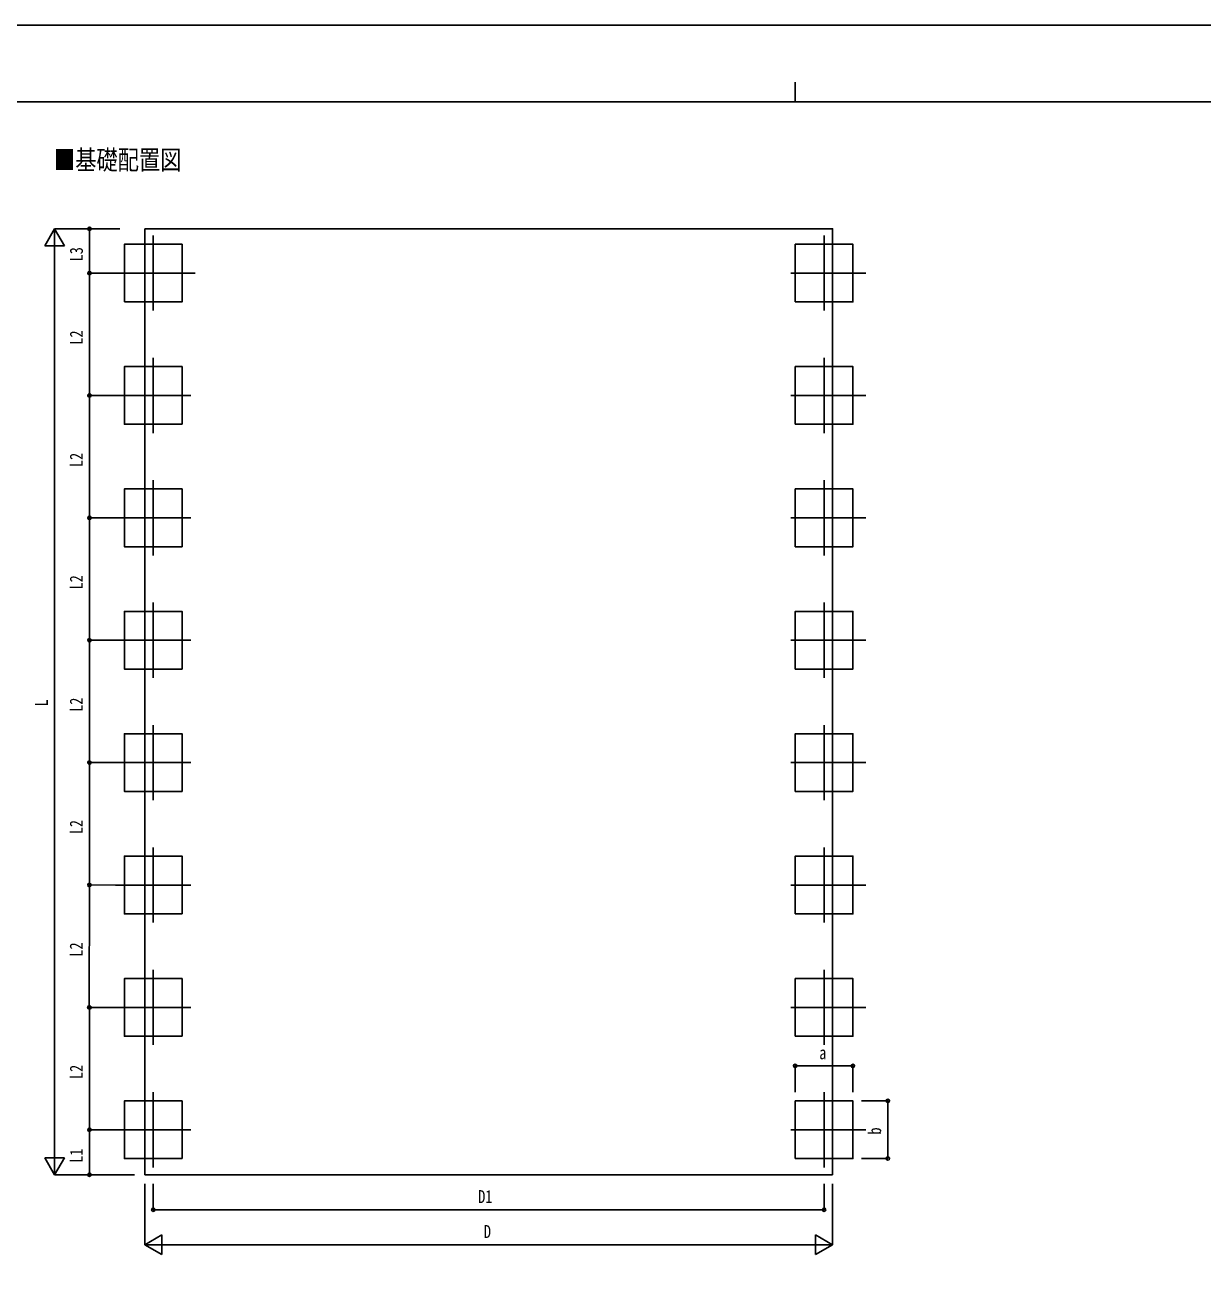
# Model space of a CAD drawing. Units: millimetres, scale not verified. Extents: x -18922 to 18922, y -13365 to 13365.
# Drawn here: x -8832 to 4644, y -966 to 13365 of the extents above; entities that cross this region are included whole.
import ezdxf
from ezdxf.enums import TextEntityAlignment as Align

# ---------------------------------------------------------------- set-up
doc = ezdxf.new("R2010")
doc.units = ezdxf.units.MM
doc.header["$LTSCALE"] = 50
for name, color, linetype in [('0-2_USER1', 3, 'Continuous'), ('0-4_YKK_12', 2, 'Continuous'), ('0-6_YKK_A1', 4, 'Continuous'), ('0-7_YKK_D', 6, 'Continuous'), ('0-8_YKK_ZWAK', 7, 'Continuous')]:
    doc.layers.add(name, color=color, linetype=linetype)
doc.styles.add('ＭＳ ゴシック', font='')
doc.styles.get('ＭＳ ゴシック').set_extended_font_data('MS Gothic')

msp = doc.modelspace()

# ---------------------------------------------------------------- linework, layer by layer
at = {"layer": '0-4_YKK_12'}
for p, q in [((-7364.41, 10958.62), (-7364.41, 10098.62)), ((308.59, 10958.25), (308.59, 10098.25)), ((-7744.41, 10528.62), (-6884.41, 10528.62)), ((-71.41, 10528.25), (788.59, 10528.25)), ((-7364.41, 9558.25), (-7364.41, 8698.25)), ((308.59, 9558.25), (308.59, 8698.25)), ((-6934.41, 9128.25), (-7794.41, 9128.25)), ((-71.41, 9128.25), (788.59, 9128.25)), ((-7364.41, 8158.25), (-7364.41, 7298.25)), ((308.59, 8158.25), (308.59, 7298.25)), ((-6934.41, 7728.25), (-7794.41, 7728.25)), ((-71.41, 7728.25), (788.59, 7728.25)), ((-7364.41, 6758.25), (-7364.41, 5898.25)), ((308.59, 6758.25), (308.59, 5898.25)), ((-6934.41, 6328.25), (-7794.41, 6328.25)), ((-71.41, 6328.25), (788.59, 6328.25)), ((-7364.41, 5358.25), (-7364.41, 4498.25)), ((308.59, 5358.25), (308.59, 4498.25)), ((-6934.41, 4928.25), (-7794.41, 4928.25)), ((-71.41, 4928.25), (788.59, 4928.25)), ((-7364.41, 3958.25), (-7364.41, 3098.25)), ((308.59, 3958.25), (308.59, 3098.25)), ((-6934.41, 3528.25), (-7794.41, 3528.25)), ((-71.41, 3528.25), (788.59, 3528.25)), ((-7364.41, 2558.25), (-7364.41, 1698.25)), ((308.59, 2558.25), (308.59, 1698.25)), ((-6934.41, 2128.25), (-7794.41, 2128.25)), ((-71.41, 2128.25), (788.59, 2128.25)), ((-7364.41, 1158.25), (-7364.41, 298.25)), ((308.59, 1158.25), (308.59, 298.25)), ((-6934.41, 728.25), (-7794.41, 728.25)), ((-71.41, 728.25), (788.59, 728.25))]:
    msp.add_line(p, q, dxfattribs=at)
at = {"layer": '0-6_YKK_A1'}
for p, q in [((-7462.91, 11034.34), (-7462.91, 213.32)), ((-7462.91, 213.32), (407.09, 213.32))]:
    msp.add_line(p, q, dxfattribs=at)
msp.add_lwpolyline([(-7462.91, 11034.34), (407.09, 11034.34), (407.09, 213.32)], dxfattribs=at)
for points in [[(-7694.41, 10198.62), (-7694.41, 10858.62), (-7034.41, 10858.62), (-7034.41, 10198.62)], [(-21.41, 10198.25), (-21.41, 10858.25), (638.59, 10858.25), (638.59, 10198.25)], [(-7034.41, 8798.25), (-7034.41, 9458.25), (-7694.41, 9458.25), (-7694.41, 8798.25)], [(-21.41, 8798.25), (-21.41, 9458.25), (638.59, 9458.25), (638.59, 8798.25)], [(-7034.41, 7398.25), (-7034.41, 8058.25), (-7694.41, 8058.25), (-7694.41, 7398.25)], [(-21.41, 7398.25), (-21.41, 8058.25), (638.59, 8058.25), (638.59, 7398.25)], [(-7034.41, 5998.25), (-7034.41, 6658.25), (-7694.41, 6658.25), (-7694.41, 5998.25)], [(-21.41, 5998.25), (-21.41, 6658.25), (638.59, 6658.25), (638.59, 5998.25)], [(-7034.41, 4598.25), (-7034.41, 5258.25), (-7694.41, 5258.25), (-7694.41, 4598.25)], [(-21.41, 4598.25), (-21.41, 5258.25), (638.59, 5258.25), (638.59, 4598.25)], [(-7034.41, 3198.25), (-7034.41, 3858.25), (-7694.41, 3858.25), (-7694.41, 3198.25)], [(-21.41, 3198.25), (-21.41, 3858.25), (638.59, 3858.25), (638.59, 3198.25)], [(-7034.41, 1798.25), (-7034.41, 2458.25), (-7694.41, 2458.25), (-7694.41, 1798.25)], [(-21.41, 1798.25), (-21.41, 2458.25), (638.59, 2458.25), (638.59, 1798.25)], [(-7034.41, 398.25), (-7034.41, 1058.25), (-7694.41, 1058.25), (-7694.41, 398.25)], [(-21.41, 398.25), (-21.41, 1058.25), (638.59, 1058.25), (638.59, 398.25)]]:
    msp.add_lwpolyline(points, close=True, dxfattribs=at)
at = {"layer": '0-7_YKK_D'}
for p, q in [((-8494.26, 11034.38), (-8606.76, 10839.53)), ((-7745.64, 11034.35), (-8495.26, 11034.38)), ((-8494.26, 11034.38), (-8494.27, 10644.67)), ((-8494.26, 11034.38), (-8381.76, 10839.52)), ((-7745.64, 11034.35), (-8095.41, 11034.35)), ((-8094.41, 10528.62), (-8094.41, 11034.35)), ((-8606.76, 10839.53), (-8381.76, 10839.52)), ((-8494.68, 438.28), (-8494.27, 10809.38)), ((-7745.41, 10528.62), (-8095.41, 10528.62)), ((-7745.41, 10528.62), (-8095.41, 10528.62)), ((-8094.41, 9128.25), (-8094.41, 10528.62)), ((-7794.41, 9128.25), (-8095.41, 9128.35)), ((-7794.41, 9128.25), (-8095.41, 9128.25)), ((-8094.41, 9128.35), (-8094.88, 7728.35)), ((-7799.94, 7728.42), (-8095.88, 7728.52)), ((-7794.41, 7728.25), (-8095.88, 7728.35)), ((-8095.34, 6328.52), (-8094.88, 7728.52)), ((-7798.94, 6328.42), (-8096.34, 6328.52)), ((-7797.71, 6328.36), (-8096.34, 6328.46)), ((-8095.81, 4928.46), (-8095.34, 6328.46)), ((-7796.71, 4928.36), (-8096.81, 4928.46)), ((-7794.48, 4928.3), (-8096.81, 4928.4)), ((-8096.28, 3528.4), (-8095.81, 4928.4)), ((-7793.48, 3528.3), (-8097.28, 3528.4)), ((-7795.41, 3528.24), (-8097.28, 3528.34)), ((-8096.74, 2128.34), (-8096.28, 3528.34)), ((-7794.41, 2128.24), (-8097.74, 2128.34)), ((-7795.41, 2128.25), (-8095.41, 2128.35)), ((-8094.88, 728.35), (-8094.41, 2128.35)), ((-21.41, 1158.25), (-21.41, 1459.25)), ((-21.41, 1458.25), (638.59, 1458.25)), ((638.59, 1158.25), (638.59, 1459.25)), ((738.59, 1058.25), (1039.59, 1058.25)), ((1038.59, 398.25), (1038.59, 1058.25)), ((-7794.41, 728.25), (-8095.88, 728.35)), ((-7794.41, 728.25), (-8095.75, 728.26)), ((-8094.77, 213.26), (-8094.75, 728.26)), ((-8494.69, 213.28), (-8494.68, 603)), ((-8494.69, 213.28), (-8607.19, 408.15)), ((-8382.19, 408.14), (-8607.19, 408.15)), ((-8494.69, 213.28), (-8382.19, 408.14)), ((738.59, 398.25), (1039.59, 398.25)), ((-7579.91, 213.25), (-8495.69, 213.28)), ((-7794.41, 213.25), (-8095.77, 213.26)), ((-7462.91, 109.94), (-7462.91, -587.68)), ((-7364.41, 109.94), (-7364.41, -187.68)), ((308.59, 109.82), (308.59, -187.68)), ((407.09, 109.82), (407.09, -587.68)), ((308.59, -186.68), (-7364.41, -186.68)), ((-7462.91, -586.68), (-7268.06, -474.18)), ((-7268.06, -699.18), (-7268.06, -474.18)), ((407.09, -586.68), (212.23, -474.18)), ((212.23, -474.18), (212.23, -699.18)), ((-7462.91, -586.68), (-7268.06, -699.18)), ((-7462.91, -586.68), (-7073.2, -586.68)), ((-7237.91, -586.68), (182.09, -586.68)), ((407.09, -586.68), (17.38, -586.68)), ((407.09, -586.68), (212.23, -699.18))]:
    msp.add_line(p, q, dxfattribs=at)
for centre in [(-8094.41, 11034.35), (-8094.41, 10528.62), (-8094.41, 10528.62), (-8094.41, 9128.35), (-8094.41, 9128.25), (-8094.88, 7728.52), (-8094.88, 7728.35), (-8095.34, 6328.52), (-8095.34, 6328.46), (-8095.81, 4928.46), (-8095.81, 4928.4), (-8096.28, 3528.4), (-8096.28, 3528.34), (-8096.74, 2128.34), (-8094.41, 2128.35), (-21.41, 1458.25), (638.59, 1458.25), (1038.59, 1058.25), (-8094.88, 728.35), (-8094.75, 728.26), (1038.59, 398.25), (-8094.77, 213.26), (-7364.41, -186.68), (308.59, -186.68)]:
    msp.add_circle(centre, 19.12, dxfattribs=at)
at = {"layer": '0-8_YKK_ZWAK'}
for p, q in [((-22.41, 12712.5), (-22.41, 12487.5)), ((17527.59, 12487.5), (-17572.41, 12487.5))]:
    msp.add_line(p, q, dxfattribs=at)
msp.add_lwpolyline([(-18922.5, -13365), (18922.5, -13365), (18922.5, 13365), (-18922.5, 13365)], close=True, dxfattribs=at)

# ---------------------------------------------------------------- texts
at = {"layer": '0-2_USER1', "style": 'ＭＳ ゴシック', "width": 0.8}
msp.add_text('■基礎配置図', height=222.7, dxfattribs=at).set_placement((-8500.86, 11644.52), align=Align.BOTTOM_LEFT)
at = {"layer": '0-7_YKK_D', "style": 'ＭＳ ゴシック', "width": 0.8}
for s, rotation, p in [('L3', 90, (-8126.41, 10662.68)), ('L2', 90, (-8126.41, 9709.63)), ('L2', 89.981, (-8126.68, 8309.56)), ('L2', 89.981, (-8127.15, 6909.73)), ('L', 89.998, (-8526.48, 5569.83)), ('L2', 89.981, (-8127.62, 5509.67)), ('L2', 89.981, (-8128.08, 4109.61)), ('L2', 89.981, (-8128.55, 2709.55)), ('L2', 89.981, (-8126.68, 1309.56)), ('b', 90, (1006.59, 674.25)), ('L1', 89.998, (-8126.76, 351.96))]:
    msp.add_text(s, height=148.5, rotation=rotation, dxfattribs=at).set_placement(p, align=Align.BOTTOM_LEFT)
for s, p in [('a', (254.59, 1490.25)), ('D1', (-3646.71, -154.68)), ('D', (-3581.91, -554.68))]:
    msp.add_text(s, height=148.5, dxfattribs=at).set_placement(p, align=Align.BOTTOM_LEFT)

doc.saveas('drawing.dxf')
